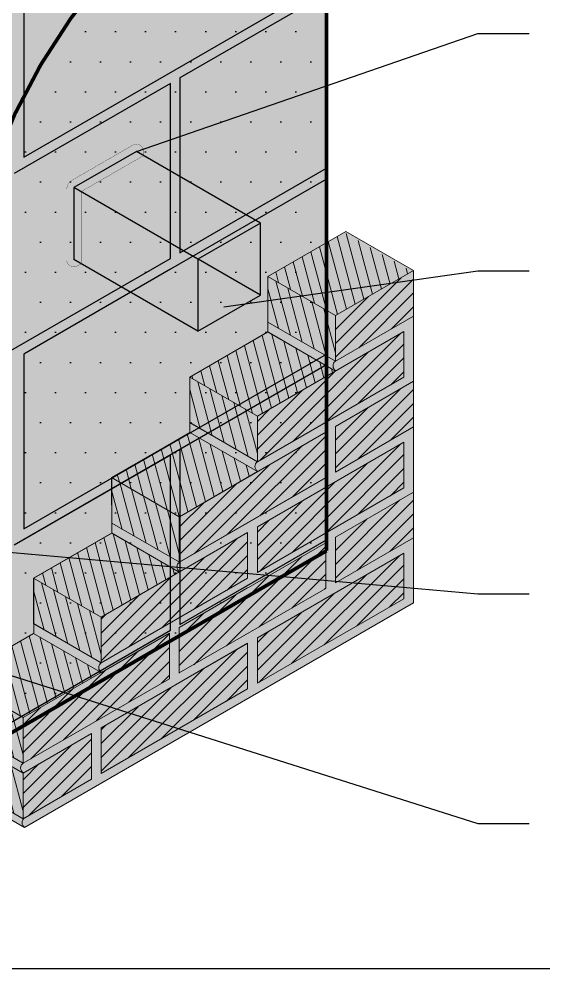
# Model space of a CAD drawing. Extents: x 398.6 to 449.6, y 59.2 to 125.2.
# Drawn here: x 419.88 to 430.78, y 95.01 to 114.76 of the extents above; entities that cross this region are included whole.
import ezdxf

# ---------------------------------------------------------------- set-up
doc = ezdxf.new("R2010")
doc.units = 0
doc.header["$LTSCALE"] = 1.5
doc.header["$MEASUREMENT"] = 0
doc.linetypes.add('DASHED2', pattern=[0.375, 0.25, -0.125])
for name, color, linetype in [('8x11-ttb$0$B', 5, 'CONTINUOUS'), ('CMU', 250, 'CONTINUOUS'), ('STRUCTURE', 250, 'CONTINUOUS'), ('TEXT', 7, 'CONTINUOUS'), ('Tyvek FA Flashing and Joint Treatment', 150, 'DASHED2'), ('Tyvek FA WB', 10, 'DASHED2')]:
    doc.layers.add(name, color=color, linetype=linetype)
doc.layers.add('brick', color=250, linetype='CONTINUOUS', lineweight=5)
doc.layers.add('grout', color=7, linetype='CONTINUOUS', true_color=0xdedede)
doc.styles.add('DETAILS', font='sanss___.ttf', dxfattribs={"height": 1})
doc.dimstyles.new('TYVEKDETAILS', dxfattribs={"dimscale": 6, "dimtxt": 1.5, "dimasz": 0.1, "dimexe": 0.75, "dimexo": 0.75, "dimgap": 0.75, "dimtad": 0, "dimtih": 1, "dimtoh": 1, "dimdec": 4, "dimzin": 0, "dimdsep": 46, "dimlunit": 4, "dimtxsty": 'DETAILS', "dimcen": 0.0625, "dimadec": 0, "dimazin": 0, "dimtfac": 1, "dimtdec": 4, "dimtofl": 0, "dimtmove": 0, "dimatfit": 3, "dimfxl": 1, "dimfrac": 2, "dimtolj": 1, "dimtzin": 0, "dimarcsym": 0})
pattern_1 = [(45, (-10.05215739174389, 16.68313436991416), (-0.1435868707546933, 0.1435868707546933), [])]

# ---------------------------------------------------------------- blocks, each defined once
blk = doc.blocks.new('CMU 4')
at = {"layer": 'CMU', "true_color": 0xdedede}
h = blk.add_hatch(color=254, dxfattribs=at)
h.paths.add_polyline_path([(0, -3.636363636363626), (0, 0), (-6.298366572977727, -3.636363636363626), (-6.298366572977727, -7.272727272727309)])
h.paths.add_polyline_path([(-6.495190528383276, -3.75), (-12.793557101361, -7.386363636363683), (-12.793557101361, -11.02272727272731), (-6.495190528383276, -7.386363636363626)])
h.paths.add_polyline_path([(-3.247595264191638, -9.375), (-3.247595264191638, -5.738636363636374), (-6.495190528383276, -7.613636363636374), (-9.545961837169365, -9.375000000000057), (-9.545961837169365, -13.01136363636368)])
h.paths.add_polyline_path([(0, -3.863636363636317), (-3.050771308786089, -5.625), (-3.050771308786089, -9.261363636363626), (0, -7.5)])
h.paths.add_polyline_path([(0, -7.727272727272691), (-3.247595264191638, -9.602272727272691), (-6.298366572977727, -11.36363636363637), (-6.298366572977727, -14.99999999999994), (0, -11.36363636363626)])
h.paths.add_polyline_path([(-6.495190528383276, -15.11363636363632), (-6.495190528383276, -11.47727272727275), (-12.793557101361, -15.11363636363643), (-12.793557101361, -18.75)])
h.paths.add_polyline_path([(-9.742785792574914, -9.488636363636374), (-12.793557101361, -11.25000000000006), (-12.793557101361, -14.88636363636368), (-9.742785792574928, -13.12500000000006)])
at = {"layer": 'CMU', "true_color": 0x8f8f8f}
h = blk.add_hatch(color=252, dxfattribs=at)
h.paths.add_polyline_path([(-6.495190528383276, -15.34090909090901), (0, -11.59090909090895), (0, -11.36363636363626), (-6.298366572977727, -14.99999999999994), (-6.298366572977727, -11.36363636363637), (-3.247595264191638, -9.602272727272691), (0, -7.727272727272691), (0, -7.5), (-3.050771308786089, -9.261363636363626), (-3.050771308786089, -5.625), (0, -3.863636363636317), (0, -3.636363636363626), (-6.298366572977727, -7.272727272727309), (-6.298366572977727, -3.636363636363626), (-6.495190528383276, -3.75), (-6.495190528383276, -7.386363636363626), (-12.79355710136095, -11.02272727272725, 0.5078129039792978), (-12.793557101361, -11.25000000000006), (-9.742785792574914, -9.488636363636374), (-9.742785792574928, -13.12500000000006), (-12.793557101361, -14.88636363636368, 0.5078129039792996), (-12.79355710136108, -15.11363636363649), (-6.495190528383276, -11.47727272727275), (-6.495190528383276, -15.11363636363632), (-12.793557101361, -18.75, 0.5078129039792383), (-12.7935571013611, -18.97727272727275)])
h.paths.add_polyline_path([(-9.545961837169365, -13.01136363636368), (-9.545961837169365, -9.375000000000057), (-6.495190528383276, -7.613636363636374), (-3.247595264191638, -5.738636363636374), (-3.247595264191638, -9.375)], flags=16)
at = {"layer": 'CMU', "true_color": 0xdedede}
h = blk.add_hatch(color=254, dxfattribs=at)
h.paths.add_polyline_path([(0, -15.22727272727258), (2.220446049250313e-16, -11.59090909090895), (-3.050771308786068, -13.35227272727261), (-3.050771308786068, -16.98863636363626)])
h.paths.add_polyline_path([(-3.247595264191659, -17.10227272727263), (-3.247595264191659, -13.46590909090899), (-6.495190528383276, -15.34090909090901), (-9.545961837169386, -17.10227272727268), (-9.545961837169386, -20.7386363636363)])
h.paths.add_polyline_path([(-9.74278579257492, -17.21590909090904), (-12.79355710136099, -18.97727272727268), (-12.79355710136099, -22.61363636363626), (-9.74278579257492, -20.85227272727263)])
h.paths.add_polyline_path([(-14.88028213864057, -17.41149081103153, 0.2686522828218967), (-15.22196446276875, -17.41065308417538), (-15.34650387789089, -17.48236677147628), (-15.34650387789089, -17.49048950620766), (-13.38293001847666, -18.63403417166566), (-13.38293001847666, -18.40676144439294), (-13.38293001847666, -18.28351761110133)])
at = {"layer": 'CMU', "true_color": 0x8f8f8f}
h = blk.add_hatch(color=252, dxfattribs=at)
h.paths.add_polyline_path([(-6.298366572977727, -19.09090909090901), (-3.247595264191659, -17.32954545454533), (0, -15.45454545454527), (0, -15.22727272727258), (-3.050771308786068, -16.98863636363626), (-3.050771308786068, -13.35227272727261), (-3.247595264191659, -13.46590909090899), (-3.24759526419166, -17.10227272727263), (-9.545961837169386, -20.73863636363629), (-9.545961837169386, -17.10227272727268), (-9.74278579257492, -17.21590909090903), (-9.74278579257492, -20.85227272727263), (-12.79355710136092, -22.61363636363622, 0.507812903979427), (-12.79355710136107, -22.84090909090905)])
h.paths.add_polyline_path([(-12.79355710136169, -22.8409090909086, -0.5078129039775368), (-12.79355710136098, -22.61363636363626), (-15.93587533777628, -20.78361543562488), (-15.93587533777628, -21.01088816289769)])
at = {"layer": 'CMU'}
for p, q in [((-6.298366572977727, -7.272727272727309), (0, -3.636363636363626)), ((-6.298366572977727, -3.636363636363626), (-6.298366572977727, -7.272727272727309)), ((-6.298366572977727, -7.272727272727309), (0, -3.636363636363626)), ((0, -3.863636363636317), (-3.050771308786089, -5.625)), ((-3.050771308786089, -5.625), (-3.050771308786089, -9.261363636363626)), ((-3.247595264191638, -5.738636363636374), (-6.495190528383276, -7.613636363636374)), ((-3.247595264191638, -9.375), (-3.247595264191638, -5.738636363636374)), ((-3.050771308786089, -9.261363636363626), (0, -7.5)), ((0, -7.727272727272691), (-3.247595264191638, -9.602272727272691)), ((-9.54596183716935, -13.01136363636368), (-3.247595264191638, -9.375)), ((-3.247595264191638, -9.602272727272691), (-6.298366572977727, -11.36363636363637)), ((-6.298366572977727, -11.36363636363632), (-6.298366572977727, -14.99999999999994)), ((-6.298366572977727, -14.99999999999994), (0, -11.36363636363626)), ((0, -11.36363636363626), (0, -11.59090909090895)), ((0, -11.59090909090895), (-6.495190528383276, -15.34090909090901)), ((0, -11.59090909090895), (-3.050771308786068, -13.35227272727258)), ((-3.050771308786068, -13.35227272727258), (-3.050771308786068, -16.98863636363626)), ((-3.247595264191659, -13.46590909090895), (-6.495190528383262, -15.34090909090901)), ((-3.247595264191659, -17.10227272727263), (-3.247595264191659, -13.46590909090895)), ((-3.050771308786068, -16.98863636363626), (0, -15.22727272727258)), ((0, -15.45454545454527), (-3.247595264191659, -17.32954545454533)), ((-9.54596183716933, -20.73863636363626), (-3.247595264191659, -17.10227272727263)), ((-3.247595264191659, -17.32954545454533), (-6.298366572977727, -19.09090909090901)), ((-6.298366572977727, -19.09090909090901), (-12.79355710136099, -22.84090909090901))]:
    blk.add_line(p, q, dxfattribs=at)
for points in [[(-6.298366572977727, -3.636363636363626), (-6.298366572977727, -7.272727272727309)], [(0, -3.636363636363626), (0, -11.59090909090895)], [(0, -11.36363636363626), (0, -15.45454545454527)]]:
    blk.add_lwpolyline(points, dxfattribs=at)
blk = doc.blocks.new('brick 1')
at = {"layer": 'brick'}
blk.add_hatch(color=15, dxfattribs=at).paths.add_polyline_path([(-9.52935826844805, -3.842037333643106), (-9.526756833107811, -1.574400622093819), (-7.902256833107742, -0.6394989885830427), (-7.902256833107799, 0.5111885114169326), (-6.277756833107674, 1.447994527769239), (-6.280358268448026, 2.604287341897376), (-4.655858268447957, 3.53918897540801), (-4.655858268447957, 4.69288035419595), (-3.02875683310333, 5.632287805885994), (-3.031358268447889, 6.784477245282474), (-1.406858268447877, 7.722382757581059), (0, 6.910132757580968), (4.376943252282217e-12, 2.529532139305957e-12), (-8.0919810674514, -4.671907447565545)])
h = blk.add_hatch(dxfattribs=at)
h.set_pattern_fill('ANSI31', color=256, scale=1.6245, angle=59.99999999999999, style=0)
h.set_pattern_definition([(104.9999999999999, (-10.08826698004202, 16.6622864893899), (-0.1961433131008239, -0.05255644234613059), [])])
h.paths.add_polyline_path([(-0.0361095882982454, 6.889284877056795), (-1.442967856746066, 7.701534877056773), (-3.025605846256326, 6.787798407783356), (-1.618747577808392, 5.975548407783364)])
h = blk.add_hatch(dxfattribs=at)
h.set_pattern_fill('ANSI31', color=256, scale=1.6245, angle=59.99999999999999, style=0)
h.set_pattern_definition([(104.9999999999999, (-168.146833475195, 0.6763789249576035), (-0.1961433131008239, -0.05255644234613059), [])])
h.paths.add_polyline_path([(-1.624500000000126, 5.972227245282482), (-3.031358268447889, 6.784477245282446), (-3.031358268447889, 5.836852245282429), (-1.624500000000239, 5.024602245282452)])
h = blk.add_hatch(dxfattribs=at)
h.set_pattern_fill('ANSI31', color=256, scale=1.6245, style=0)
h.set_pattern_definition(pattern_1)
h.paths.add_polyline_path([(0, 5.962507757581108), (0, 6.910132757581124), (-1.624500000000126, 5.972227245282482), (-1.624500000000012, 5.024602245282523)])
h = blk.add_hatch(dxfattribs=at)
h.set_pattern_fill('ANSI31', color=256, scale=1.6245, angle=59.99999999999999, style=0)
h.set_pattern_definition([(104.9999999999999, (-10.09523236524342, 16.65818537201537), (-0.1961433131008239, -0.05255644234613059), [])])
h.paths.add_polyline_path([(-1.625712963009846, 4.817755911620907), (-3.032571231457666, 5.630005911620898), (-4.657071231457735, 4.692100399322314), (-3.250212963009858, 3.879850399322322)])
h = blk.add_hatch(dxfattribs=at)
h.set_pattern_fill('ANSI31', color=256, scale=1.6245, style=0)
h.set_pattern_definition(pattern_1)
h.paths.add_polyline_path([(-0.2030625000001578, 4.691578189755731), (-0.2030625000001578, 5.639203189755747), (-3.249000000000137, 3.880630354195958), (-3.249000000000137, 2.933005354195942)])
h = blk.add_hatch(dxfattribs=at)
h.set_pattern_fill('ANSI31', color=256, scale=1.6245, angle=59.99999999999999, style=0)
h.set_pattern_definition([(104.9999999999999, (-169.7713334751949, -1.415217966128907), (-0.1961433131008239, -0.05255644234613059), [])])
h.paths.add_polyline_path([(-3.249000000000137, 3.880630354195958), (-4.655858268447957, 4.69288035419595), (-4.655858268447957, 3.745255354195933), (-3.249000000000137, 2.933005354195942)])
h = blk.add_hatch(dxfattribs=at)
h.set_pattern_fill('ANSI31', color=256, scale=1.6245, style=0)
h.set_pattern_definition(pattern_1)
h.paths.add_polyline_path([(0, 3.65812887879305), (0, 4.605753878793095), (-1.624500000000126, 3.667848366494482), (-1.624500000000126, 2.720223366494437)])
h = blk.add_hatch(dxfattribs=at)
h.set_pattern_fill('ANSI31', color=256, scale=1.6245, angle=59.99999999999999, style=0)
h.set_pattern_definition([(104.9999999999999, (-10.09606438359276, 16.66078853513883), (-0.1961433131008239, -0.05255644234613059), [])])
h.paths.add_polyline_path([(-3.2510449813592, 2.731766062445743), (-4.657903249806964, 3.544016062445749), (-6.282403249807089, 2.606110550147164), (-4.875544981359269, 1.793860550147159)])
h = blk.add_hatch(dxfattribs=at)
h.set_pattern_fill('ANSI31', color=256, scale=1.6245, style=0)
h.set_pattern_definition(pattern_1)
h.paths.add_polyline_path([(-1.827562500000226, 2.602985177457114), (-1.827562500000226, 3.550610177457131), (-4.873500000000149, 1.792037341897341), (-4.873500000000149, 0.8444123418973248)])
h = blk.add_hatch(dxfattribs=at)
h.set_pattern_fill('ANSI31', color=256, scale=1.6245, style=0)
h.set_pattern_definition(pattern_1)
h.paths.add_polyline_path([(-0.2030625000001578, 2.39020318975561), (-0.2030625000001578, 3.337828189755626), (-3.249000000000137, 1.579255354195865), (-3.249000000000137, 0.631630354195849)])
h = blk.add_hatch(dxfattribs=at)
h.set_pattern_fill('ANSI31', color=256, scale=1.6245, angle=59.99999999999999, style=0)
h.set_pattern_definition([(104.9999999999999, (-171.3958334751949, -3.506814857215417), (-0.1961433131008239, -0.05255644234613059), [])])
h.paths.add_polyline_path([(-4.873500000000149, 1.789033463109448), (-6.280358268447912, 2.601283463109453), (-6.280358268447912, 1.653658463109409), (-4.873500000000149, 0.8414084631094312)])
h = blk.add_hatch(dxfattribs=at)
h.set_pattern_fill('ANSI31', color=256, scale=1.6245, style=0)
h.set_pattern_definition(pattern_1)
h.paths.add_polyline_path([(0, 1.353750000005121), (0, 2.301375000005166), (-1.624500000000126, 1.363469487706553), (-1.624500000000126, 0.4158444877065079)])
h = blk.add_hatch(dxfattribs=at)
h.set_pattern_fill('ANSI31', color=256, scale=1.6245, angle=59.99999999999999, style=0)
h.set_pattern_definition([(104.9999999999999, (-10.09502346554268, 16.66131024538026), (-0.1961433131008239, -0.05255644234613059), [])])
h.paths.add_polyline_path([(-4.874504063309075, 0.640690881600662), (-6.281362331756895, 1.452940881600654), (-7.905862331757021, 0.5150353693020691), (-6.499004063309144, -0.2972146306979369)])
h = blk.add_hatch(dxfattribs=at)
h.set_pattern_fill('ANSI31', color=256, scale=1.6245, style=0)
h.set_pattern_definition(pattern_1)
h.paths.add_polyline_path([(-3.452062500000238, 0.5143921651584975), (-3.452062500000238, 1.462017165158542), (-6.498000000000218, -0.2965556704012471), (-6.498000000000161, -1.244180670401263)])
h = blk.add_hatch(dxfattribs=at)
h.set_pattern_fill('ANSI31', color=256, scale=1.6245, style=0)
h.set_pattern_definition(pattern_1)
h.paths.add_polyline_path([(-1.827562500000226, 0.2986062986691564), (-1.827562500000226, 1.246231298669201), (-4.873500000000149, -0.5123415368905881), (-4.873500000000149, -1.459966536890605)])
h = blk.add_hatch(dxfattribs=at)
h.set_pattern_fill('ANSI31', color=256, scale=1.6245, style=0)
h.set_pattern_definition(pattern_1)
h.paths.add_polyline_path([(-0.2030625000001578, 0.08582431096773746), (-0.2030625000001578, 1.033449310967754), (-3.249000000000137, -0.7251235245920071), (-3.249000000000137, -1.672748524592052)])
h = blk.add_hatch(dxfattribs=at)
h.set_pattern_fill('ANSI31', color=256, scale=1.6245, angle=59.99999999999999, style=0)
h.set_pattern_definition([(104.9999999999999, (-173.0203334751949, -5.595407869514034), (-0.1961433131008239, -0.05255644234613059), [])])
h.paths.add_polyline_path([(-6.498000000000161, -0.2995595491891407), (-7.904858268447924, 0.5126904508108368), (-7.904858268447924, -0.434934549189208), (-6.498000000000218, -1.247184549189186)])
h = blk.add_hatch(dxfattribs=at)
h.set_pattern_fill('ANSI31', color=256, scale=1.6245, angle=59.99999999999999, style=0)
h.set_pattern_definition([(104.9999999999999, (-10.09289093652211, 16.6632131309417), (-0.1961433131008239, -0.05255644234613059), [])])
h.paths.add_polyline_path([(-6.494270098948334, -1.444497305742573), (-7.901128367396154, -0.6322473057425668), (-9.52562836739628, -1.570152818041137), (-8.118770098948403, -2.382402818041157)])
h = blk.add_hatch(dxfattribs=at)
h.set_pattern_fill('ANSI31', color=256, scale=1.6245, style=0)
h.set_pattern_definition(pattern_1)
h.paths.add_polyline_path([(-5.07656250000025, -1.574200847140091), (-5.07656250000025, -0.6265758471400744), (-8.122500000000286, -2.385148682699864), (-8.122500000000173, -3.33277368269988)])
h = blk.add_hatch(dxfattribs=at)
h.set_pattern_fill('ANSI31', color=256, scale=1.6245, style=0)
h.set_pattern_definition(pattern_1)
h.paths.add_polyline_path([(-3.452062500000238, -1.789986713629375), (-3.452062500000238, -0.8423617136293586), (-6.498000000000218, -2.600934549189148), (-6.498000000000161, -3.548559549189164)])
h = blk.add_hatch(dxfattribs=at)
h.set_pattern_fill('ANSI31', color=256, scale=1.6245, angle=59.99999999999999, style=0)
h.set_pattern_definition([(104.9999999999999, (-174.6448334751995, -7.684000881815265), (-0.1961433131008239, -0.05255644234613059), [])])
h.paths.add_polyline_path([(-8.12250000000472, -2.388152561490386), (-9.529358268452484, -1.575902561490395), (-9.529358268452484, -2.52352756149044), (-8.122500000004834, -3.335777561490417)])
h = blk.add_hatch(dxfattribs=at)
h.set_pattern_fill('ANSI31', color=256, scale=1.6245, angle=59.99999999999999, style=0)
h.set_pattern_definition([(104.9999999999999, (-174.6474349105773, -8.833186442443164), (-0.1961433131008239, -0.05255644234613059), [])])
h.paths.add_polyline_path([(-8.125101435382533, -3.5373381221183), (-9.531959703830353, -2.725088122118294), (-9.531959703830353, -3.672713122118338), (-8.12510143538259, -4.484963122118316)])
h = blk.add_hatch(dxfattribs=at)
h.set_pattern_fill('ANSI31', color=256, scale=1.6245, style=0)
h.set_pattern_definition([(45, (13.91971697834094, -44.05139998371572), (-0.1435868707546933, 0.1435868707546933), [])])
h.paths.add_polyline_path([(-6.701062500000262, -3.665797738226516), (-8.122500000000173, -4.486465061487721), (-8.12250000000006, -3.538840061487676), (-6.701062500000262, -2.7181727382265)])
at = {"layer": 'grout'}
h = blk.add_hatch(color=256, dxfattribs=at)
h.paths.add_polyline_path([(-3.031358268447889, 5.836852245282429), (-3.031358268447889, 5.633789745282471), (-1.621890974889141, 4.820042187844692), (-1.624499999843295, 5.0246022451919)], flags=17)
edge = h.paths.add_edge_path()
edge.add_line((-0.2030625000001578, 5.63920318975569), (-0.2030625000001578, 4.691578189755674))
edge.add_line((-0.2030625000001578, 4.691578189755674), (-3.249000000000194, 2.933005354195927))
edge.add_arc((-3.174715246318215, 2.831474104195948), 0.1258046873377636, 126.1908532054012, 226.830742487642)
edge.add_line((-3.260785262103127, 2.739720239215032), (-3.246398564660012, 2.731444793589844))
edge.add_line((-3.246398564660012, 2.731444793589858), (-1.827562500000226, 3.550610177457116))
edge.add_line((-1.827562500000226, 3.550610177457102), (-1.827562500000226, 3.547606298669166))
edge.add_line((-1.827562500000226, 3.547606298669166), (-1.82496106465544, 3.549108238065699))
edge.add_line((-1.82496106465544, 3.549108238065699), (-1.82496106465544, 2.601483238065711))
edge.add_line((-1.82496106465544, 2.601483238065711), (-1.826060560606209, 2.600848443782553))
edge.add_line((-1.826060560606152, 2.600848443782567), (-1.726031250000119, 2.458541771975746))
edge.add_line((-1.726031250000176, 2.458541771975746), (-1.624500000000126, 2.720223366494452))
edge.add_line((-1.624500000000126, 2.720223366494437), (-1.624500000000126, 3.667848366494454))
edge.add_line((-1.624500000000126, 3.667848366494454), (0, 4.605753878793095))
edge.add_line((0, 4.605753878793095), (0, 5.791229938522108))
edge.add_arc((13.0986660774347, 5.876868848392107), 13.09894602748717, 179.6254062728348, 180.3745937301558, ccw=False)
edge.add_line((-4.433786671143025e-12, 5.962507757578393), (-1.624499999843295, 5.02460224537316))
edge.add_line((-1.624499999843295, 5.02460224537316), (-1.621890974889141, 4.820042187844692))
edge.add_line((-1.621890974889141, 4.820042187844692), (-3.249000000002695, 3.88063035419529))
edge.add_line((-3.249000000002638, 3.880630354195276), (-0.203062500000101, 5.63920318975569))
for points in [[(-4.655858268447957, 3.745255354195962), (-4.655858268447957, 3.542192854195932), (-4.653256833071339, 3.540690914781905), (-3.260785262103127, 2.73972023921506, -0.4697112519092514), (-3.249000000000137, 2.933005354195956)], [(0, 3.65812887879305), (-1.624500000000126, 2.720223366494466), (-1.726031250000119, 2.458541771975788), (-0.2030625000001578, 3.337828189755655), (-0.2030625000001578, 2.390203189755582), (-1.63355011739975, 1.564310778777539), (-1.624500000000126, 1.363469487706524), (0, 2.301375000005137)], [(-3.452062500000181, 0.5143921651585828), (-3.249000000000137, 0.631630354195849), (-3.249000000000137, 1.579255354195894), (-1.726031250000176, 2.45854177197576), (-1.82756250000017, 2.602985177457086), (-4.873500000000035, 0.8444123418974385, 0.507429325019041), (-4.873500000000092, 0.641349841897366), (-3.452062500000181, 1.462017165158514)], [(-6.277756833107674, 1.657360398129569), (-6.277756833107674, 1.45209790250334), (-4.873500000000149, 0.6413498418973376, -0.5074293250186991), (-4.873500000000149, 0.8444123418973533), (-4.873500000000149, 0.8444164099307017)], [(-6.498000000000161, -1.244180670401178, 0.5527897492277396), (-6.489683538130748, -1.445445537690077), (-5.07656250000025, -0.6295797259279112), (-5.07656250000025, -1.577204725927942), (-4.873500000000149, -1.459966536890576), (-4.873500000000149, -0.5123415368905739), (-1.82756250000017, 1.246231298669173), (-1.82756250000017, 0.2986062986691707), (-1.624500000000126, 0.4158444877065079), (-1.624500000000126, 1.363469487706553), (-1.63355011739975, 1.564310778777667), (-3.249000000000137, 0.6316303541959343), (-3.452062500000125, 0.5143921651586112)], [(-9.52935826844805, -3.67201506586153), (-9.52935826844805, -3.842037333643106), (-8.09198106745157, -4.671907447565431, -0.5074293250183682), (-8.09198106745174, -4.468844947565501), (-8.122499999999718, -4.486465061487451)]]:
    blk.add_hatch(color=256, dxfattribs=at).paths.add_polyline_path(points)
h = blk.add_hatch(color=256, dxfattribs=at)
h.paths.add_polyline_path([(-4.873500000000149, -1.459966536890576), (-5.07656250000025, -1.577204725927928), (-6.506918191678324, -2.403020969555214), (-6.498000000000218, -2.600934549189148), (-3.452062500000181, -0.8423617136293302), (-3.452062500000181, -1.789986713629403), (-6.498000000000275, -3.548559549189193), (-6.498000000000275, -3.751622049189237), (-1.13686837721616e-13, 5.016431714466307e-12), (-1.13686837721616e-13, 0.2030625000050605), (-1.13686837721616e-13, 1.150687500005105), (-0.009050117399738156, 1.348524912288255), (-1.624500000000126, 0.4158444877065079), (-1.82756250000017, 0.2986062986691849)])
h.paths.add_polyline_path([(-0.2030625000001578, 1.033449310967754), (-0.2030625000001578, 0.08582431096770904), (-3.249000000000137, -1.672748524592052), (-3.249000000000137, -0.7251235245920071)], flags=16)
h = blk.add_hatch(color=256, dxfattribs=at)
h.paths.add_polyline_path([(-7.902256833107742, -0.4342405609902329), (-7.902256833107742, -0.6364951097952627), (-6.498000000000047, -1.447243170401322), (-6.492259558576677, -1.443928925000264, -0.5368382818058616), (-6.500339383958362, -1.245830246984454)])
h.paths.add_polyline_path([(-6.701062500000262, -2.7181727382265), (-6.701062500000262, -3.665797738226516), (-8.091981067451684, -4.468844947565486, 0.5074293250183982), (-8.09198106745157, -4.671907447565417), (-6.498000000000275, -3.751622049189237), (-6.498000000000275, -3.548559549189193), (-6.498000000000218, -2.600934549189176), (-6.506918191678324, -2.403020969555214), (-8.12250000000023, -3.335777561487731), (-8.12250000000023, -3.334273588076812), (-9.52935826844805, -2.519823592451203), (-9.52935826844805, -2.726590061487684), (-8.122500000000116, -3.538840061487733)])
at = {"layer": 'brick'}
blk.add_lwpolyline([(-9.52935826844805, -3.842037333643106), (-9.526756833107811, -1.574400622093819), (-7.902256833107742, -0.6394989885830427), (-7.902256833107799, 0.5111885114169326), (-6.277756833107674, 1.447994527769239), (-6.280358268448026, 2.604287341897376), (-4.655858268447957, 3.53918897540801), (-4.655858268447957, 4.69288035419595), (-3.02875683310333, 5.632287805885994), (-3.031358268447889, 6.784477245282474), (-1.406858268447877, 7.722382757581059), (0, 6.910132757580968), (4.376943252282217e-12, 2.529532139305957e-12), (-8.0919810674514, -4.671907447565545)], close=True, dxfattribs=at)
for points in [[(-3.031358268447889, 6.784477245282474), (-1.406858268447877, 7.722382757581059)], [(-1.406858268447877, 7.722382757581059), (0, 6.910132757580996), (-1.624500000000126, 5.972227245282482), (-3.031358268447889, 6.784477245282474), (-1.406858268447877, 7.722382757581059)], [(-1.13686837721616e-13, 6.910132757581053), (-1.406858268447877, 7.722382757581059)], [(-1.624500000000126, 5.972227245282482), (-3.031358268447889, 6.784477245282474)], [(-3.031358268447889, 6.784477245282446), (-3.031358268447889, 5.8390522409087), (-1.624499999999898, 5.024602245282566), (-1.624500000000126, 5.972227245282482)], [(-1.624500000000126, 5.972227245282482), (0, 6.910132757581124)], [(0, 6.910132757581124), (-1.624500000000126, 5.972227245282482)], [(0, 6.910132757580996), (0, 5.073275133327115e-12)], [(-1.624500000000126, 5.972227245282482), (-1.624500000000012, 5.024602245282679), (0, 5.96250775758115)], [(-1.624500000000126, 5.024602245282466), (0, 5.962507757581108)], [(-1.624500000000126, 5.024602245282466), (-3.031358268447889, 5.836852245282429)], [(-1.70530256582424e-13, 4.808816378793054), (-1.70530256582424e-13, 4.808816378793054), (-1.13686837721616e-13, 5.756441378793099)], [(-3.031358268447889, 5.630785866494534), (-1.621890974889141, 4.820042187844692), (-3.249000000000137, 3.880630354195958), (-4.655858268447957, 4.692880354195978), (-3.031358268447889, 5.630785866494534)], [(-3.249000000000137, 3.880630354195958), (-0.2030625000001578, 5.639203189755747)], [(-0.2030625000001578, 5.63920318975569), (-0.203062500000101, 4.691578189755731), (-3.249000000000137, 2.933005354195942), (-3.249000000000137, 3.880630354195958), (-0.2030625000001578, 5.63920318975569)], [(-1.621890974889141, 4.820042187844692), (-3.031358268447889, 5.633789745282471)], [(-0.2030625000001578, 5.639203189755719), (-0.2030625000001578, 4.691578189755731)], [(-3.249000000000137, 3.880630354195958), (-4.655858268447957, 4.69288035419595)], [(-4.655858268447957, 4.69288035419595), (-4.655858268447957, 3.747455349822204), (-3.249000000000137, 2.933005354195998)], [(-4.655858268447957, 4.69288035419595), (-4.655858268447957, 3.53918897540801)], [(-3.249000000000137, 2.93300535419597), (-0.2030625000001578, 4.691578189755759)], [(-1.624500000000126, 3.667848366494482), (0, 4.605753878793095)], [(0, 3.65812887879305), (-1.624499999995692, 2.720223366497052), (-1.624499999995635, 3.667848366497068), (0, 4.605753878793095)], [(-3.249000000000137, 3.880630354195958), (-3.249000000000137, 2.933005354195942)], [(-3.249000000000137, 2.933005354195942), (-4.655858268447957, 3.745255354195962)], [(-1.624500000000126, 3.667848366494482), (-1.624500000000126, 2.720223366494437)], [(-1.624500000000126, 2.720223366494437), (0, 3.658128878793079)], [(-4.653256833107775, 3.540690914801942), (-3.246398564660012, 2.731444793589858), (-4.870898564660024, 1.790535402503352), (-6.277756833107787, 2.602785402503358), (-4.653256833107775, 3.540690914801942)], [(-4.873500000000149, 1.79203734189737), (-1.827562500000113, 3.550610177457131)], [(-1.82496106465544, 3.549108238065699), (-1.82496106465544, 2.601483238065711), (-4.870898564655533, 0.8429104025059218), (-4.870898564655477, 1.790535402505967), (-1.82496106465544, 3.549108238065699)], [(-3.249000000000137, 2.729942854195926), (-4.655858268447957, 3.542192854195932)], [(-1.82756250000017, 3.550610177457131), (-1.82756250000017, 2.602985177457114)], [(-0.2030624999956672, 3.337828189758241), (-0.2030624999955535, 2.390203189758225), (-3.248999999995647, 0.6316303541984354), (-3.24899999999559, 1.57925535419848), (-0.2030624999956672, 3.337828189758241)], [(-3.249000000000137, 1.579255354195894), (-0.2030625000001578, 3.337828189755655)], [(-0.2030625000001578, 3.337828189755626), (-0.2030625000001578, 2.390203189755638)], [(-4.873500000000149, 1.792037341897341), (-6.280358268448026, 2.604287341897376)], [(-6.277756833107787, 2.602785402503358), (-6.277756833107787, 1.657360398129597), (-4.870898564659967, 0.8429104025033922)], [(-4.873500000000263, 0.8444123418973248), (-1.827562500000113, 2.602985177457114)], [(-3.249000000000137, 0.6316303541959343), (-0.2030625000001578, 2.390203189755724)], [(-1.624500000000126, 1.363469487706553), (0, 2.301375000005166)], [(0, 1.353750000005121), (-1.624499999995692, 0.4158444877091227), (-1.624499999995635, 1.363469487709139), (0, 2.301375000005137)], [(-4.873500000000149, 1.792037341897341), (-4.873500000000149, 0.8444123418973533)], [(-6.280358268447912, 1.450595963109421), (-4.873500000000149, 0.6413498418973376), (-6.498000000000161, -0.2995595491891692), (-7.904858268447924, 0.5126904508108368), (-6.280358268447912, 1.450595963109421)], [(-3.452062499995691, 1.462017165161129), (-3.452062499995577, 0.5143921651611123), (-6.497999999995727, -1.244180670398677), (-6.49799999999567, -0.2965556703986323), (-3.452062499995691, 1.462017165161129)], [(-4.873500000000149, 0.6413498418973376), (-6.280358268448026, 1.453599841897343)], [(-3.452062500000181, 1.462017165158542), (-3.452062500000181, 0.5143921651585259)], [(-3.249000000000137, 1.579255354195894), (-3.249000000000137, 0.631630354195849)], [(-1.827562499995679, 1.249235177459624), (-1.827562499995565, 0.3016101774596081), (-4.873499999995715, -1.456962658100153), (-4.873499999995659, -0.5093376581001365), (-1.827562499995679, 1.249235177459624)], [(-4.873500000000149, -0.5123415368905881), (-1.827562500000113, 1.246231298669201)], [(-1.82756250000017, 1.249235177457038), (-1.82756250000017, 0.2986062986691849)], [(-1.624500000000126, 1.36647336649439), (-1.624500000000126, 0.4158444877065364)], [(-0.2030624999956672, 1.033449310970312), (-0.2030624999955535, 0.08582431097032384), (-3.248999999995647, -1.672748524589466), (-3.24899999999559, -0.7251235245894208), (-0.2030624999956672, 1.033449310970312)], [(-0.2030625000001578, 1.033449310967725), (-0.2030625000001578, 0.08582431096773746)], [(4.376943252282217e-12, 0.2030625000090112), (4.433786671143025e-12, 1.150687500005134)], [(-6.498000000000218, -0.2965556704012471), (-7.904858268448038, 0.5156943295987588)], [(-7.904858268447924, 0.5126904508108368), (-7.904858268447924, -0.4327345535629235), (-6.498000000000104, -1.247184549189129)], [(-6.498000000000161, -1.244180670401178), (-3.452062500000125, 0.5143921651586112)], [(-4.873499999995659, -0.5123415368879733), (-3.452062500004615, 0.3113296651557818)], [(-8.09198106745157, -4.671907447565431), (0, 5.073275133327115e-12)], [(-6.498000000000218, -0.2965556704012471), (-6.498000000000218, -1.244180670401263)], [(-6.498000000000218, -0.2965556704012471), (-6.498000000000218, -1.244180670401178)], [(-6.498000000000218, -1.244180670401263), (-7.904858268448038, -0.4319306704012575)], [(-4.873500000000149, -0.5093376581027229), (-4.873500000000149, -1.459966536890576)], [(-7.904858268448038, -0.6349931704012732), (-9.526756833107811, -1.574400622093819), (-8.122500000000286, -2.385148682699864), (-6.498000000000218, -1.447243170401251), (-7.904858268448038, -0.6349931704012732)], [(-6.498000000000218, -1.447243170401251), (-7.904858268448038, -0.6349931704012732)], [(-6.492435679203879, -1.45045573250566), (-5.07656250000025, -0.6300088514690287)], [(-5.07656250000025, -0.6300088514690287), (-5.07656250000025, -1.577204725927928)], [(-3.249000000000137, -0.7251235245920356), (-3.249000000000137, -1.672748524592052)], [(-3.249000000000137, -0.7251235246950358), (-3.249000000000137, -1.672748524695024)], [(-3.452062500000181, -0.8393578348415502), (-3.452062500000125, -1.786982834841567), (-6.498000000000275, -3.545555670401328), (-6.498000000000218, -2.597930670401311), (-3.452062500000181, -0.8393578348415502)], [(-6.498000000000218, -2.600934549189205), (-3.452062500000125, -0.8423617136294155)], [(-6.498000000000218, -2.600934549189148), (-3.452062500000238, -0.8423617136293586)], [(-9.52935826844805, -1.572898682699858), (-9.52935826844805, -3.842037333643106)], [(-8.122500000000286, -3.335777561487717), (-5.07656250000025, -1.577204725927928)], [(-8.122500000000286, -2.385148682699864), (-8.122500000000286, -3.335777561487717), (-9.52784176536369, -2.520121691890139)], [(-9.529358268490228, -2.726590061512226), (-9.529358268447936, -3.672015065861601), (-8.122499999999718, -4.486465061487465)], [(-8.12250000000006, -3.538840061487676), (-9.529358268490228, -2.726590061512226)], [(-6.701062500000262, -3.665797738226516), (-8.122500000000173, -4.486465061487721), (-8.12250000000006, -3.538840061487676), (-6.701062500000262, -2.7181727382265), (-6.701062500000262, -3.665797738226516)], [(-6.498000000000218, -2.600934549189148), (-6.498000000000218, -3.548559549189164)], [(-8.09198106745157, -4.671907447565431), (-9.52935826844805, -3.842037333643106)]]:
    blk.add_lwpolyline(points, dxfattribs=at)
for points in [[(-4.433786671143025e-12, 5.962507757578393, 0.006573602505563152), (0, 5.791229938522093, 0.6170927435657612)], [(-1.624499999857676, 5.027606123987951, 0.5446144384882674), (-1.618759558434135, 4.827857869389007)], [(-3.248999999956368, 2.936009232958398, 0.5446144384882674), (-3.24325955853277, 2.736260978359425)], [(-4.870898564655704, 0.8459142812886142, 0.5446144384882674), (-4.86515812323205, 0.64616602668967)], [(-6.498000000000275, -1.24418067040132, 0.5446144384882674), (-6.492259558576677, -1.443928925000264)], [(-8.1225000000004, -3.332773682699909, 0.5446144384882674), (-8.116759558576803, -3.532521937298881)], [(-8.09198106745157, -4.468844947565415, 0.5074293250186991), (-8.09198106745157, -4.671907447565403)]]:
    blk.add_lwpolyline(points, format="xyb", dxfattribs=at)

msp = doc.modelspace()

# ---------------------------------------------------------------- hatches: boundary and pattern name
at = {"layer": 'STRUCTURE'}
h = msp.add_hatch(color=9, dxfattribs=at)
h.paths.add_polyline_path([(422.3209852325662, 112.0063055757153), (421.0209191967242, 111.2557120999576), (421.0209191967242, 111.255416065578), (423.6027877487116, 109.7647735620758), (424.9031101578469, 110.5155150550233)])
h.paths.add_polyline_path([(421.0209191967242, 111.255416065578), (421.0209191967242, 109.7577804683508), (423.6027877487116, 108.2671379648486), (423.6027877487116, 109.7647735620758)])
for color, points in [(252, [(424.9031101578469, 110.5155150550233), (423.6061196850362, 109.7666972564097), (424.9031101578469, 109.0178794577961)]), (253, [(423.6061196850362, 109.7666972564097), (423.6027877487116, 109.7647735620758), (423.6027877487116, 108.2671379648486), (424.9031101578469, 109.0178794577961)])]:
    msp.add_hatch(color=color, dxfattribs=at).paths.add_polyline_path(points)
at = {"layer": 'Tyvek FA Flashing and Joint Treatment', "true_color": 0xfafafa}
msp.add_hatch(color=7, dxfattribs=at).paths.add_polyline_path([(421.1709191967242, 111.1688135251995), (422.4711692104813, 111.919513220656), (422.4712415534233, 112.0060321358074, 0.5776859451266811), (422.2462194284898, 112.1360485624585), (420.9958822344415, 111.4138813922658, 0.2679034460190858), (420.8709191967242, 111.1973963857108), (420.8709191967243, 109.7574844339711, 0.5773502691897185), (421.0959191967244, 109.6275806234035), (421.1709191967242, 109.6708818935927)])
at = {"layer": 'Tyvek FA WB', "true_color": 0x000000}
h = msp.add_hatch(dxfattribs=at)
h.set_pattern_fill('DOTS', color=18, scale=10, style=0)
h.set_pattern_definition([(0, (-79.04913598048222, -3.629294212698198), (0.3125, 0.625), [0, -0.625])])
edge = h.paths.add_edge_path()
edge.add_line((426.4618637914401, 103.7169939152762), (426.2769543588666, 119.1583397881055))
edge.add_line((426.2769543588666, 119.1583397881055), (425.9397787984402, 118.9636713875292))
edge.add_arc((402.3920795444194, 156.6410309403525), 44.43059264775269, 299.4575165546547, 302.00467189558395, ccw=False)
edge.add_arc((431.2882901329004, 107.3946500568653), 12.69478305357822, 123.7140493674912, 175.5986307028488)
edge.add_arc((406.9519563205037, 109.7328412569904), 11.758365394552, 308.69662038414134, 353.33875739333394, ccw=False)
edge.add_line((414.3032466363584, 100.5558217275452), (413.4833972575056, 100.6900969147325))
edge.add_line((413.4833972575056, 100.6900969147325), (413.4833972575056, 99.75205120266767))
edge.add_arc((370.2123438312598, 98.62696855029165), 43.28567748796013, -1.489401387605426, 1.489401387605426, ccw=False)
edge.add_line((413.4833972575056, 97.50188589791563), (413.4833972575056, 96.31743069719641))
edge.add_line((413.4833972575056, 96.31743069719641), (426.4618637914401, 103.7169939152762))
at = {"layer": 'Tyvek FA WB', "true_color": 0xffffff}
h = msp.add_hatch(color=7, dxfattribs=at)
edge = h.paths.add_edge_path()
edge.add_line((426.2769543588666, 103.7037943335603), (426.2769543588666, 119.1583397881055))
edge.add_line((426.2769543588666, 119.1583397881055), (425.885400557056, 118.9322760952279))
edge.add_arc((396.6052724292345, 166.2680265855679), 55.65967281313608, 299.77081095823866, 301.7393880788913, ccw=False)
edge.add_arc((431.2882901329003, 107.3946500568653), 12.69478305357812, 123.7140493674909, 175.598630702849)
edge.add_arc((409.2865155140661, 109.0885399164423), 9.372100493223396, 300.52579398989377, 355.5960911194493, ccw=False)
edge.add_line((414.0468509822532, 101.0154070743915), (413.4833972575056, 100.6900969147325))
edge.add_line((413.4833972575056, 100.6900969147325), (413.4833972575056, 99.4536472158716))
edge.add_arc((387.9775601007842, 98.58897669022534), 25.52048949732568, -1.941634204116781, 1.941634204116781, ccw=False)
edge.add_line((413.4833972575056, 97.72430616457908), (413.4833972575056, 96.31743069719651))
edge.add_line((413.4833972575056, 96.31743069719651), (426.2769543588666, 103.7037943335603))

# ---------------------------------------------------------------- linework, layer by layer
at = {"layer": '8x11-ttb$0$B', "color": 7}
msp.add_line((448.0795511489291, 95.00924658229725), (400.0795511489291, 95.00924658229725), dxfattribs=at)
at = {"layer": 'STRUCTURE', "linetype": 'Continuous'}
for p, q in [((424.9031101578469, 110.5155150550233), (422.3209852325662, 112.0063055757153)), ((423.6027877487116, 109.7647735620758), (421.0209191967242, 111.255416065578)), ((424.9031101578469, 110.5155150550233), (423.6027877487116, 109.7647735620758)), ((424.9031101578469, 109.0178794577961), (424.9031101578469, 110.5155150550233)), ((423.6027877487116, 108.2671379648486), (421.0209191967242, 109.7577804683508)), ((423.6027877487116, 109.7647735620758), (423.6027877487116, 108.2671379648486)), ((424.9031101578469, 109.0178794577961), (423.6061196850362, 109.7666972564097)), ((423.6027877487116, 108.2671379648486), (424.9031101578469, 109.0178794577961))]:
    msp.add_line(p, q, dxfattribs=at)
msp.add_lwpolyline([(422.3212416058594, 112.0064535929052), (421.0209191967242, 111.2557120999576), (421.0209191967242, 109.7577804683508)], dxfattribs=at)
at = {"layer": 'Tyvek FA Flashing and Joint Treatment', "linetype": 'DASHED2', "ltscale": 0.25, "const_width": 0.005, "flags": 128}
msp.add_lwpolyline([(422.4709852325661, 111.9197030353368), (421.1709191967242, 111.1691095595792), (421.1709191967242, 109.6711779279723), (421.0959191967242, 109.6278766577831, -0.5773502691893814), (420.8709191967243, 109.7577804683508), (420.8709191967242, 111.1976924200905, -0.2679034460190984), (420.9958822344415, 111.4141774266455), (422.2462194284898, 112.1363445968382, -0.5776859451266381), (422.4712415534232, 112.0063281701871), (422.4711690329354, 111.9195969181442)], format="xyb", dxfattribs=at)
at = {"layer": 'Tyvek FA WB', "const_width": 0.075, "flags": 128}
msp.add_lwpolyline([(426.2769543588666, 103.7037943335603), (426.2769543588666, 119.1583397881055), (425.885400557056, 118.9322760952279, -0.008589749335783353), (424.2420709540197, 117.954399677978, 0.2303378014014355), (418.6309450297586, 108.3688839699417, -0.2450235628512597), (414.0468509822532, 101.0154070743915), (413.4833972575056, 100.6900969147325), (413.4833972575056, 99.4536472158716, -0.01694557657478723), (413.4833972575056, 97.72430616457908), (413.4833972575056, 96.31743069719651), (413.4833972575056, 96.31743069719651), (426.2769543588666, 103.7037943335603)], format="xyb", dxfattribs=at)

# ---------------------------------------------------------------- block references
at = {"layer": 'brick'}
msp.add_blockref('brick 1', (428.087936877433, 102.6209505292765), dxfattribs=at)
at = {"layer": 'CMU', "color": 1}
msp.add_blockref('CMU 4', (426.2769543588666, 119.1583397881055), dxfattribs=at)

# ---------------------------------------------------------------- leaders
at = {"layer": 'TEXT'}
for points in [[(422.3209852325662, 112.0063055757153), (429.4244943812984, 114.457944997052), (430.4912198341314, 114.4577394928893)], [(424.1411495441344, 108.7749231478692), (429.4244943812984, 109.5213998265081), (430.4912198341314, 109.5213998265081)], [(415.9630959840624, 104.0079146110866), (429.4244943812984, 102.8072646444407), (430.4912198341314, 102.807059140278)], [(418.5019701900992, 101.4985405584575), (429.4244943812984, 98.03651192953072), (430.4912198341314, 98.03651192953072)]]:
    msp.add_leader(points, dimstyle='TYVEKDETAILS', override={"dimfxl": 3}, dxfattribs=at)

doc.saveas('drawing.dxf')
